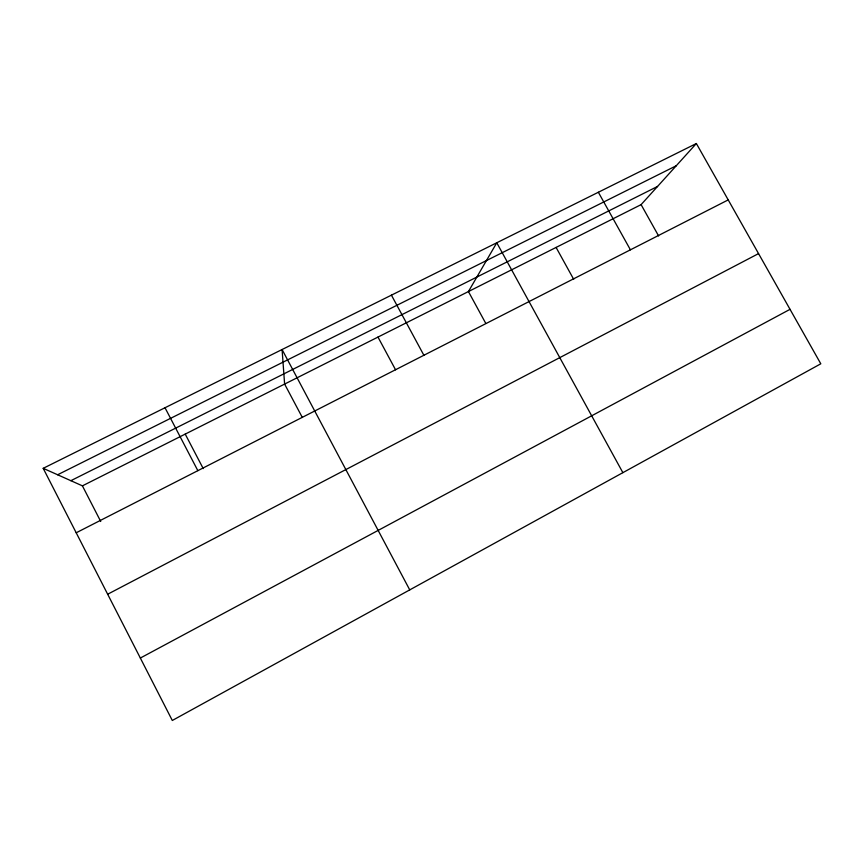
<?xml version="1.0" encoding="UTF-8"?>
<svg xmlns="http://www.w3.org/2000/svg" width="864" height="864" viewBox="0 0 864 864"><rect width="100%" height="100%" fill="white"/><g stroke="black" fill="none" stroke-linecap="round" stroke-linejoin="round"><path stroke-width="1.3" d="M43.2 468.32L82.415 485.849L641.099 204.638L696.362 143.521L820.8 363.798L172.303 720.479L43.2 468.32L696.362 143.521M140.346 658.044L790.031 309.334M107.665 594.227L758.549 253.606M76.205 532.775L728.212 199.897M70.88 480.686L657.558 186.44M57.618 474.768L676.253 165.758M641.099 204.638L658.606 235.948M598.352 192.251L630.418 249.826M556.092 247.428L573.685 279.31M622.868 472.662L496.778 242.773L468.428 291.557L485.708 323.266M391.424 295.153L423.878 355.266M377.978 337.079L395.582 369.824M409.741 589.885L282.085 349.531L284.612 384.08L302.314 417.452M185.22 434.106L203.224 468.59M165.013 407.743L197.845 470.664M82.415 485.849L100.721 521.467"/></g></svg>
